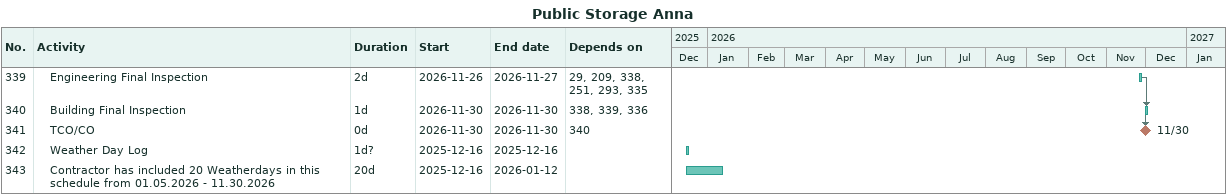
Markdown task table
Public Storage Anna

| ID | Level | Task | Duration | Start | Finish | Predecessors |
|---|---|---|---|---|---|---|
| 339 | 2 | Engineering Final Inspection | 2d | 2026-11-26 | 2026-11-27 | 29, 209, 338, 251, 293, 335 |
| 340 | 2 | Building Final Inspection | 1d | 2026-11-30 | 2026-11-30 | 338, 339, 336 |
| 341 | 2 | TCO/CO | 0d | 2026-11-30 | 2026-11-30 | 340 |
| 342 | 2 | Weather Day Log | 1d? | 2025-12-16 | 2025-12-16 |  |
| 343 | 2 | Contractor has included 20 Weatherdays in this schedule from 01.05.2026 - 11.30.2026 | 20d | 2025-12-16 | 2026-01-12 |  |
